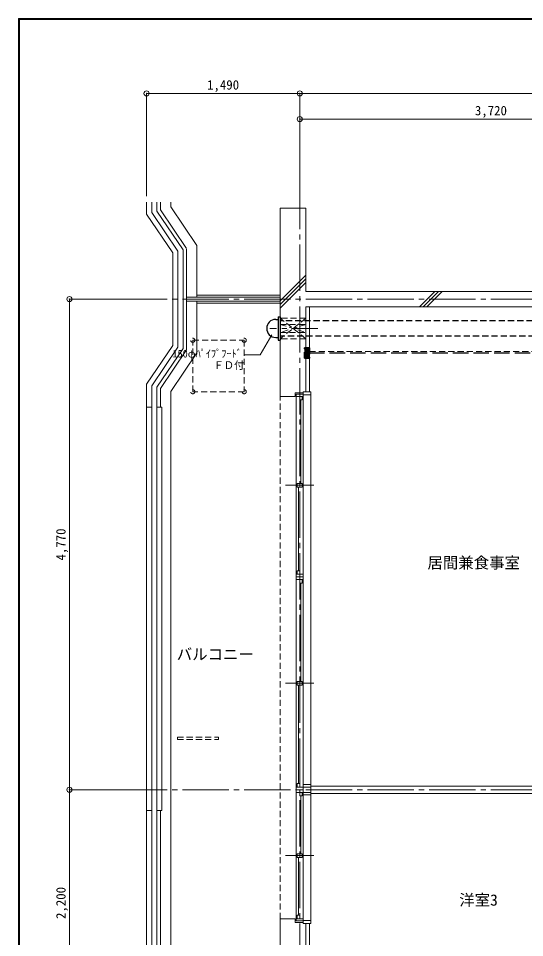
# Model space of a CAD drawing. Units: millimetres at full size, sheet at 1:50. Extents: x -9674 to 9699, y -6794 to 6791.
# Drawn here: x -9674 to -4750, y -2145 to 6791 of the extents above; entities that cross this region are included whole.
import ezdxf
from ezdxf.enums import TextEntityAlignment as Align

# ---------------------------------------------------------------- set-up
doc = ezdxf.new("R2010")
doc.units = ezdxf.units.MM
doc.header["$LTSCALE"] = 50
doc.header["$PDMODE"] = 32
doc.header["$PDSIZE"] = 50
for name, pattern in [('CHAIN1', [8, 5, -1, 1, -1]), ('CHAIN2', [12, 9, -1, 1, -1]), ('DASHED1', [1.8, 1.2, -0.6]), ('DASHED3', [4, 3, -1])]:
    doc.linetypes.add(name, pattern=pattern)
for name, color, linetype, lineweight in [('0-0_図面枠', 7, 'Continuous', 9), ('1-0_芯', 134, 'CHAIN2', 9), ('1-1_躯体', 134, 'Continuous', 9), ('1-2_間仕切', 134, 'Continuous', 9), ('1-3_建具', 134, 'Continuous', 9), ('1-6_ﾊﾞﾙｺﾆｰ・階段', 134, 'Continuous', 9), ('1-7_その他', 134, 'DASHED1', 9), ('1-8_ハッチ', 134, 'Continuous', 9), ('1-B_寸法', 134, 'Continuous', 9), ('1-C_梁', 134, 'DASHED1', 9), ('2-2', 5, 'DASHED3', 25), ('2-7_その他', 2, 'Continuous', 25), ('2-C', 2, 'DASHED1', 25)]:
    doc.layers.add(name, color=color, linetype=linetype, lineweight=lineweight)
doc.layers.add('1-A_文字', color=134, linetype='Continuous')
doc.styles.add('ＭＳ ゴシック', font='')
doc.styles.get('ＭＳ ゴシック').set_extended_font_data('MS Gothic')

msp = doc.modelspace()

# ---------------------------------------------------------------- linework, layer by layer
at = {"layer": '0-0_図面枠'}
for p, q in [((-9673.92, 6791.43), (-9673.92, -6793.93)), ((-9672.16, 6789.66), (-9672.16, -6792.16)), ((9697.16, 6789.66), (-9672.16, 6789.66)), ((-9670.4, 6787.9), (-9670.4, -6790.4)), ((9695.4, 6787.9), (-9670.4, 6787.9)), ((-9668.64, -6788.64), (-9668.64, 6786.14)), ((-9668.64, 6786.14), (9693.64, 6786.14)), ((-9666.87, 6784.38), (-9666.87, -6786.88)), ((9691.87, 6784.38), (-9666.87, 6784.38)), ((-9665.11, 6782.61), (-9665.11, -6785.11)), ((9690.11, 6782.61), (-9665.11, 6782.61)), ((-9663.35, 6780.85), (-9663.35, -6783.35)), ((9688.35, 6780.85), (-9663.35, 6780.85))]:
    msp.add_line(p, q, dxfattribs=at)
msp.add_lwpolyline([(9698.92, -6793.93), (9698.92, 6791.43), (-9673.92, 6791.43)], dxfattribs=at)
at = {"layer": '1-0_芯'}
for p, q in [((-6937.48, -3658.14), (-6937.48, 5061.86)), ((-8677.48, 4061.86), (8332.52, 4061.86)), ((-8677.48, -708.14), (-3217.48, -708.14))]:
    msp.add_line(p, q, dxfattribs=at)
at = {"layer": '1-1_躯体'}
for p, q in [((-6877.48, 4946.86), (-7127.48, 4946.86)), ((-7127.48, 3116.86), (-7127.48, 4946.86)), ((-6877.48, 4136.86), (-6877.48, 4946.86)), ((-3277.48, 4136.86), (-6877.48, 4136.86)), ((-3277.48, 3986.86), (-6877.48, 3986.86)), ((-6877.48, 3161.86), (-6877.48, 3986.86)), ((-6902.48, 3151.86), (-6982.48, 3151.86)), ((-6982.48, -1963.14), (-7127.48, -1963.14)), ((-7127.48, -1963.14), (-7127.48, -3018.14)), ((-6982.48, -1998.14), (-6982.48, -1963.14)), ((-6902.48, -1998.14), (-6982.48, -1998.14)), ((-6877.48, -2008.14), (-6877.48, -2833.14))]:
    msp.add_line(p, q, dxfattribs=at)
msp.add_lwpolyline([(-6982.48, 3151.86), (-6982.48, 3116.86), (-7127.48, 3116.86)], dxfattribs=at)
at = {"layer": '1-2_間仕切'}
for p, q in [((-6830.48, -673.14), (-4117.48, -673.14)), ((-6830.48, -743.14), (-4117.48, -743.14))]:
    msp.add_line(p, q, dxfattribs=at)
at = {"layer": '1-3_建具'}
for p, q in [((-6972.48, 3136.86), (-6972.48, 3101.86)), ((-6972.48, 3136.86), (-6902.48, 3136.86)), ((-6902.48, 3161.86), (-6902.48, 3131.86)), ((-6830.48, 3161.86), (-6902.48, 3161.86)), ((-6902.48, 3101.86), (-6902.48, 3136.86)), ((-6830.48, 3131.86), (-6830.48, -1978.14)), ((-6902.48, 3116.86), (-6972.48, 3116.86)), ((-6972.48, 1401.86), (-6972.48, 3101.86)), ((-6925.48, 2269.36), (-6925.48, 3081.86)), ((-6913.48, 3081.86), (-6913.48, 3116.86)), ((-6902.48, 1401.86), (-6902.48, 3101.86)), ((-7075.96, 2251.86), (-6799, 2251.86)), ((-6913.48, 2269.36), (-6961.48, 2269.36)), ((-6961.48, 2269.36), (-6961.48, 2234.36)), ((-6949.48, 1421.86), (-6949.48, 2234.36)), ((-6937.48, 2269.36), (-6937.48, 2234.36)), ((-6972.48, 1321.86), (-6972.48, 1401.86)), ((-6902.48, 1386.86), (-6972.48, 1386.86)), ((-6972.48, 1361.86), (-6902.48, 1361.86)), ((-6961.48, 1421.86), (-6937.48, 1421.86)), ((-6961.48, 1421.86), (-6961.48, 1386.86)), ((-6937.48, 1421.86), (-6937.48, 1386.86)), ((-6902.48, 1401.86), (-6902.48, 1321.86)), ((-6902.48, 1336.86), (-6972.48, 1336.86)), ((-6972.48, -668.14), (-6972.48, 1321.86)), ((-6937.48, 1301.86), (-6937.48, 1336.86)), ((-6937.48, 1301.86), (-6913.48, 1301.86)), ((-6925.48, 344.36), (-6925.48, 1301.86)), ((-6913.48, 1301.86), (-6913.48, 1336.86)), ((-6902.48, -668.14), (-6902.48, 1321.86)), ((-7075.96, 326.86), (-6799, 326.86)), ((-6913.48, 344.36), (-6961.48, 344.36)), ((-6961.48, 344.36), (-6961.48, 309.36)), ((-6949.48, -648.14), (-6949.48, 309.36)), ((-6937.48, 344.36), (-6937.48, 309.36)), ((-6972.48, -748.14), (-6972.48, -668.14)), ((-6902.48, -683.14), (-6972.48, -683.14)), ((-6972.48, -708.14), (-6902.48, -708.14)), ((-6961.48, -648.14), (-6961.48, -683.14)), ((-6902.48, -658.14), (-6830.48, -658.14)), ((-6902.48, -668.14), (-6902.48, -748.14)), ((-6902.48, -683.14), (-6830.48, -683.14)), ((-6902.48, -733.14), (-6972.48, -733.14)), ((-6972.48, -1948.14), (-6972.48, -748.14)), ((-6937.48, -768.14), (-6937.48, -733.14)), ((-6937.48, -768.14), (-6913.48, -768.14)), ((-6925.48, -1330.64), (-6925.48, -768.14)), ((-6913.48, -768.14), (-6913.48, -733.14)), ((-6902.48, -733.14), (-6830.48, -733.14)), ((-6902.48, -1948.14), (-6902.48, -748.14)), ((-6902.48, -758.14), (-6830.48, -758.14)), ((-6913.48, -1330.64), (-6961.48, -1330.64)), ((-6961.48, -1330.64), (-6961.48, -1365.64)), ((-6937.48, -1330.64), (-6937.48, -1365.64)), ((-7075.96, -1348.14), (-6799, -1348.14)), ((-6949.48, -1928.14), (-6949.48, -1365.64)), ((-6972.48, -1983.14), (-6972.48, -1948.14)), ((-6902.48, -1963.14), (-6972.48, -1963.14)), ((-6961.48, -1928.14), (-6961.48, -1963.14)), ((-6961.48, -1928.14), (-6937.48, -1928.14)), ((-6937.48, -1928.14), (-6937.48, -1963.14)), ((-6902.48, -1948.14), (-6902.48, -1983.14)), ((-6972.48, -1983.14), (-6902.48, -1983.14))]:
    msp.add_line(p, q, dxfattribs=at)
for points in [[(-6830.48, 3161.86), (-6830.48, 3131.86), (-6902.48, 3131.86)], [(-6913.48, 3081.86), (-6937.48, 3081.86), (-6937.48, 3116.86)], [(-6913.48, 2269.36), (-6913.48, 2234.36), (-6961.48, 2234.36)], [(-6913.48, 344.36), (-6913.48, 309.36), (-6961.48, 309.36)], [(-6961.48, -648.14), (-6937.48, -648.14), (-6937.48, -683.14)], [(-6913.48, -1330.64), (-6913.48, -1365.64), (-6961.48, -1365.64)], [(-6830.48, -2008.14), (-6830.48, -1978.14), (-6902.48, -1978.14)], [(-6830.48, -2008.14), (-6902.48, -2008.14), (-6902.48, -1978.14)]]:
    msp.add_lwpolyline(points, dxfattribs=at)
at = {"layer": '1-6_ﾊﾞﾙｺﾆｰ・階段'}
for p, q in [((-8427.48, 4887.86), (-8427.48, 5003.27)), ((-8377.48, 4903.21), (-8377.48, 5003.27)), ((-8327.48, 4918.57), (-8327.48, 5003.27)), ((-8292.48, 4929.32), (-8292.48, 5003.27)), ((-8292.48, 4929.32), (-8037.48, 4553.32)), ((-8192.48, 4960.03), (-8192.48, 5003.27)), ((-8192.48, 4960.03), (-7937.48, 4584.03)), ((-8427.48, 4887.86), (-8172.48, 4511.86)), ((-7937.48, 4584.03), (-7937.48, 4081.86)), ((-8172.48, 4511.86), (-8172.48, 3611.86)), ((-8037.48, 4547.45), (-8037.48, 3570.4)), ((-7127.48, 4081.86), (-8037.48, 4081.86)), ((-7127.48, 4041.86), (-8037.48, 4041.86)), ((-7127.48, 4101.86), (-7937.48, 4101.86)), ((-7937.48, 4041.86), (-7937.48, 3539.68)), ((-7127.48, 4021.86), (-7937.48, 4021.86)), ((-8427.48, 3235.86), (-8172.48, 3611.86)), ((-8377.48, 3220.5), (-8122.48, 3596.5)), ((-8327.48, 3205.14), (-8072.48, 3581.14)), ((-8292.48, 3194.4), (-8037.48, 3570.4)), ((-8192.48, 3163.68), (-7937.48, 3539.68)), ((-8427.48, 3235.86), (-8427.48, -2908.14)), ((-8377.48, 3220.5), (-8377.48, -2858.14)), ((-8327.48, 3205.14), (-8327.48, -2808.14)), ((-8292.48, 3194.4), (-8292.48, 3011.86)), ((-8192.48, -2408.14), (-8192.48, 3163.68)), ((-8377.48, 3011.86), (-8427.48, 3011.86)), ((-8277.48, 3011.86), (-8327.48, 3011.86)), ((-8277.48, 3011.86), (-8277.48, -908.14)), ((-8377.48, -908.14), (-8427.48, -908.14)), ((-8277.48, -908.14), (-8327.48, -908.14)), ((-8292.48, -908.14), (-8292.48, -2773.14))]:
    msp.add_line(p, q, dxfattribs=at)
for points in [[(-8327.48, 4918.57), (-8072.48, 4542.57), (-8072.48, 3581.14)], [(-8377.48, 4903.21), (-8122.48, 4527.21), (-8122.48, 3596.5)]]:
    msp.add_lwpolyline(points, dxfattribs=at)
at = {"layer": '1-7_その他'}
for p, q in [((-6877.48, 3876.86), (-7127.48, 3876.86)), ((-6877.48, 3876.86), (-7127.48, 3676.86)), ((-6877.48, 3676.86), (-7127.48, 3876.86)), ((-7127.48, 3816.86), (-6877.48, 3816.86)), ((-6877.48, 3816.86), (-7127.48, 3736.86)), ((-7127.48, 3816.86), (-6877.48, 3736.86)), ((-7127.48, 3736.86), (-6877.48, 3736.86)), ((-6877.48, 3676.86), (-7127.48, 3676.86)), ((-7977.48, 3661.86), (-7477.48, 3661.86)), ((-7977.48, 3161.86), (-7977.48, 3661.86)), ((-7477.48, 3661.86), (-7477.48, 3161.86)), ((-7477.48, 3161.86), (-7977.48, 3161.86)), ((-8127.48, -198.14), (-8127.48, -218.14)), ((-8127.48, -218.14), (-7727.48, -218.14))]:
    msp.add_line(p, q, dxfattribs=at)
at = {"layer": '1-7_その他', "linetype": 'CHAIN1'}
msp.add_line((-6762.48, 3776.86), (-7228.33, 3776.86), dxfattribs=at)
at = {"layer": '1-7_その他'}
msp.add_lwpolyline([(-8127.48, -198.14), (-7727.48, -198.14), (-7727.48, -218.14)], dxfattribs=at)
for centre in [(-7977.48, 3661.86), (-7477.48, 3661.86), (-7977.48, 3161.86), (-7477.48, 3161.86)]:
    msp.add_circle(centre, 20, dxfattribs=at)
at = {"layer": '1-8_ハッチ'}
for p, q in [((-7127.48, 4045.72), (-6877.48, 4295.72)), ((-7127.48, 4010.36), (-6877.48, 4260.36)), ((-7127.48, 3975.01), (-6877.48, 4225.01)), ((-5772.13, 3986.86), (-5622.13, 4136.86)), ((-5736.77, 3986.86), (-5586.77, 4136.86)), ((-5701.42, 3986.86), (-5551.42, 4136.86)), ((-6842.48, 3161.86), (-6842.48, 3986.86)), ((-6842.48, -2008.14), (-6842.48, -2798.14))]:
    msp.add_line(p, q, dxfattribs=at)
at = {"layer": '1-B_寸法'}
for p, q in [((-8427.48, 6061.86), (-8427.48, 5061.86)), ((-8427.48, 6061.86), (-6937.48, 6061.86)), ((-6937.48, 6061.86), (-6937.48, 5061.86)), ((-6937.48, 6061.86), (6562.52, 6061.86)), ((-6937.48, 5811.86), (-3217.48, 5811.86)), ((-9177.48, -708.14), (-9177.48, 4061.86)), ((-9177.48, 4061.86), (-8677.48, 4061.86)), ((-9177.48, -2908.14), (-9177.48, -708.14)), ((-9177.48, -708.14), (-8677.48, -708.14))]:
    msp.add_line(p, q, dxfattribs=at)
for p in [(-8427.48, 6061.86), (-6937.48, 6061.86), (-6937.48, 5811.86), (-9177.48, 4061.86), (-9177.48, -708.14)]:
    msp.add_point(p, dxfattribs=at)
at = {"layer": '1-C_梁'}
for p, q in [((-6842.48, 3551.86), (-3277.48, 3551.86)), ((-7127.48, -1963.14), (-7127.48, 3116.86))]:
    msp.add_line(p, q, dxfattribs=at)
at = {"layer": '2-2', "color": 4, "linetype": 'DASHED1', "lineweight": 35}
for p, q in [((-6842.48, 3587.55), (-6892.48, 3487.55)), ((-6892.48, 3587.55), (-6842.48, 3487.55)), ((-6892.48, 3487.55), (-6892.48, 3587.55)), ((-6892.48, 3587.55), (-6842.48, 3587.55)), ((-6842.48, 3587.55), (-6842.48, 3487.55)), ((-6892.48, 3487.55), (-6842.48, 3487.55))]:
    msp.add_line(p, q, dxfattribs=at)
at = {"layer": '2-2'}
msp.add_line((-4696.94, 3537.55), (-6842.48, 3537.55), dxfattribs=at)
at = {"layer": '2-2', "color": 150}
msp.add_solid([(-6892.48, 3587.55), (-6892.48, 3487.55), (-6842.48, 3587.55), (-6842.48, 3487.55)], dxfattribs=at)
at = {"layer": '2-7_その他'}
for p, q in [((-7171.48, 3864.36), (-7147.48, 3864.36)), ((-7147.48, 3889.49), (-7127.48, 3889.49)), ((-7147.48, 3889.49), (-7147.48, 3664.49)), ((-7147.48, 3876.99), (-7147.48, 3676.99)), ((-7127.48, 3889.49), (-7127.48, 3664.49)), ((-7171.48, 3689.36), (-7147.48, 3689.36)), ((-7147.48, 3664.49), (-7127.48, 3664.49))]:
    msp.add_line(p, q, dxfattribs=at)
at = {"layer": '2-7_その他', "color": 7, "lineweight": 9}
for p in [(-7210.17, 3713.33), (-7475.49, 3521.55)]:
    msp.add_line(p, (-7320.89, 3521.55), dxfattribs=at)
at = {"layer": '2-7_その他'}
msp.add_arc((-7171.48, 3776.86), 87.5, 90, 270, dxfattribs=at)
at = {"layer": '2-C'}
for p, q in [((-1162.48, 3851.86), (-7127.48, 3851.86)), ((-1232.48, 3701.86), (-7127.48, 3701.86))]:
    msp.add_line(p, q, dxfattribs=at)

# ---------------------------------------------------------------- texts
at = {"layer": '1-A_文字', "style": 'ＭＳ ゴシック'}
for s, p in [('居間兼食事室', (-5695.33, 1411.26)), ('バルコニー', (-8133.87, 521.45)), ('洋室3', (-5385.54, -1867.72))]:
    msp.add_text(s, height=110, dxfattribs=at).set_placement(p, align=Align.BOTTOM_LEFT)
at = {"layer": '1-B_寸法', "style": 'ＭＳ ゴシック'}
for s, p in [('1,490', (-7838.73, 6071.86)), ('3,720', (-5233.73, 5821.86))]:
    msp.add_text(s, height=91.64, dxfattribs=at).set_placement(p, align=Align.BOTTOM_LEFT)
for s, p in [('4,770', (-9187.48, 1520.61)), ('2,200', (-9187.48, -1964.39))]:
    msp.add_text(s, height=91.64, rotation=90, dxfattribs=at).set_placement(p, align=Align.BOTTOM_LEFT)
at = {"layer": '2-7_その他', "color": 7, "style": 'ＭＳ ゴシック'}
for s, p in [('150φﾊﾟｲﾌﾟﾌｰﾄﾞ', (-8176.11, 3472.61)), ('ＦＤ付', (-7776.11, 3360.6))]:
    msp.add_text(s, height=73.31, dxfattribs=at).set_placement(p, align=Align.BOTTOM_LEFT)

doc.saveas('drawing.dxf')
